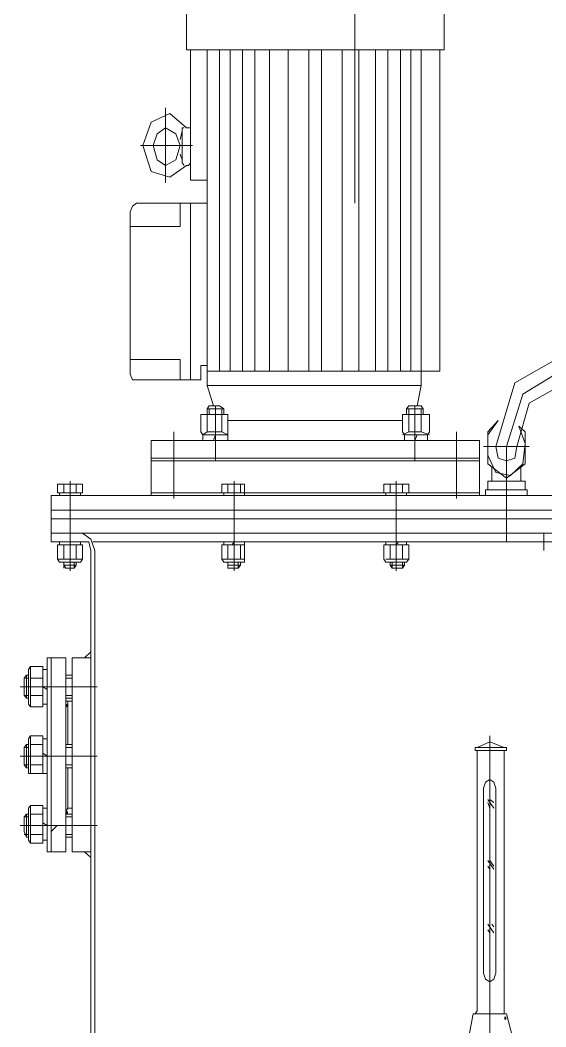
# Model space of a CAD drawing. Header units: inches. Extents: x 2435 to 7572, y 377 to 2555.
# Drawn here: x 6456.9 to 6627.6, y 1283.1 to 1609.9 of the extents above; entities that cross this region are included whole.
import ezdxf

# ---------------------------------------------------------------- set-up
doc = ezdxf.new("R2010")
doc.units = ezdxf.units.IN
doc.header["$MEASUREMENT"] = 0

msp = doc.modelspace()

# ---------------------------------------------------------------- hatches: boundary and pattern name
at = {"transparency": 33554559}
for points in [[(6472.45, 1386.92), (6471.77, 1386.92), (6471.77, 1387.86), (6472.45, 1387.86)], [(6472.45, 1352.14), (6471.77, 1352.14), (6471.77, 1353.08), (6472.45, 1353.08)], [(6614.75, 1285.41), (6614.07, 1285.41), (6614.07, 1286.35), (6614.75, 1286.35)]]:
    msp.add_hatch(color=256, dxfattribs=at).paths.add_polyline_path(points)
h = msp.add_hatch()
h.set_pattern_fill('ANSI31', color=256, scale=112.5)
h.set_pattern_definition([(45, (12552.945, -17108.636), (-9.943689, 9.943689), [])])
h.paths.add_polyline_path([(6471.77, 1348.38), (6467.05, 1348.38), (6467.05, 1339.92), (6471.77, 1339.92)])

# ---------------------------------------------------------------- linework, layer by layer
at = {"lineweight": 5}
for p, q in [((6565.51, 1775.08), (6565.51, 1550.45)), ((6510.89, 1600.27), (6510.89, 1646.32)), ((6594.51, 1646.32), (6594.51, 1600.27)), ((6594.51, 1600.27), (6510.89, 1600.27)), ((6512.24, 1557.97), (6512.24, 1600.27)), ((6517.63, 1600.27), (6517.63, 1491.24)), ((6521.68, 1495.94), (6521.68, 1600.27)), ((6525.05, 1495.94), (6525.05, 1600.27)), ((6529.1, 1495.94), (6529.1, 1600.27)), ((6533.14, 1495.94), (6533.14, 1600.27)), ((6537.86, 1495.94), (6537.86, 1600.27)), ((6543.93, 1495.94), (6543.93, 1600.27)), ((6550.68, 1495.94), (6550.68, 1600.27)), ((6554.72, 1495.94), (6554.72, 1600.27)), ((6561.47, 1495.94), (6561.47, 1600.27)), ((6566.86, 1495.94), (6566.86, 1600.27)), ((6572.26, 1495.94), (6572.26, 1600.27)), ((6576.3, 1495.94), (6576.3, 1600.27)), ((6580.35, 1495.94), (6580.35, 1600.27)), ((6583.72, 1495.94), (6583.72, 1600.27)), ((6587.1, 1600.27), (6587.1, 1491.24)), ((6593.16, 1495.94), (6593.16, 1600.27)), ((6499.42, 1576.77), (6505.49, 1579.59)), ((6504.14, 1581.47), (6504.14, 1557.03)), ((6505.49, 1579.59), (6510.89, 1574.89)), ((6496.73, 1569.25), (6499.42, 1576.77)), ((6500.1, 1569.25), (6501.45, 1573.01)), ((6501.45, 1573.01), (6504.14, 1574.89)), ((6504.14, 1574.89), (6507.52, 1573.01)), ((6507.52, 1573.01), (6508.86, 1569.25)), ((6509.54, 1573.95), (6508.86, 1571.13)), ((6509.54, 1563.61), (6509.54, 1574.89)), ((6509.54, 1574.89), (6510.21, 1574.89)), ((6509.54, 1574.89), (6509.54, 1574.89)), ((6510.89, 1574.89), (6511.56, 1574.89)), ((6510.89, 1574.89), (6510.89, 1574.89)), ((6511.56, 1574.89), (6512.24, 1574.89)), ((6512.24, 1574.89), (6512.24, 1563.61)), ((6512.91, 1569.25), (6496.05, 1569.25)), ((6499.42, 1560.79), (6496.73, 1569.25)), ((6501.45, 1564.55), (6500.1, 1569.25)), ((6508.86, 1569.25), (6507.52, 1564.55)), ((6509.54, 1564.55), (6508.86, 1566.43)), ((6504.14, 1562.67), (6501.45, 1564.55)), ((6507.52, 1564.55), (6504.14, 1562.67)), ((6510.89, 1562.67), (6505.49, 1558.91)), ((6510.21, 1562.67), (6509.54, 1563.61)), ((6509.54, 1563.61), (6509.54, 1563.61)), ((6511.56, 1562.67), (6510.89, 1562.67)), ((6512.24, 1563.61), (6511.56, 1562.67)), ((6505.49, 1558.91), (6499.42, 1560.79)), ((6517.63, 1557.97), (6512.24, 1557.97)), ((6492.68, 1547.63), (6493.35, 1549.51)), ((6493.35, 1549.51), (6494.7, 1550.45)), ((6494.7, 1550.45), (6517.63, 1550.45)), ((6508.86, 1542.93), (6508.86, 1550.45)), ((6512.24, 1493.12), (6512.24, 1550.45)), ((6492.68, 1495), (6492.68, 1547.63)), ((6492.68, 1542.93), (6508.86, 1542.93)), ((6632.28, 1500.64), (6617.44, 1492.18)), ((6492.68, 1499.7), (6508.86, 1499.7)), ((6508.86, 1499.7), (6508.86, 1493.12)), ((6517.63, 1497.82), (6515.61, 1497.82)), ((6515.61, 1497.82), (6515.61, 1493.12)), ((6493.35, 1493.12), (6492.68, 1495)), ((6517.63, 1495.94), (6593.16, 1495.94)), ((6620.14, 1488.42), (6632.28, 1495.94)), ((6494.7, 1493.12), (6493.35, 1493.12)), ((6515.61, 1493.12), (6494.7, 1493.12)), ((6517.63, 1491.24), (6587.1, 1491.24)), ((6517.63, 1491.24), (6519.65, 1484.66)), ((6587.1, 1491.24), (6585.75, 1484.66)), ((6617.44, 1492.18), (6611.37, 1471.5)), ((6622.16, 1485.6), (6632.28, 1491.24)), ((6614.75, 1471.5), (6620.14, 1488.42)), ((6517.63, 1483.72), (6518.31, 1484.66)), ((6518.31, 1484.66), (6521.68, 1484.66)), ((6520.33, 1466.8), (6520.33, 1484.66)), ((6521.68, 1484.66), (6523.03, 1483.72)), ((6583.05, 1484.66), (6582.37, 1483.72)), ((6587.1, 1484.66), (6583.05, 1484.66)), ((6585.07, 1466.8), (6585.07, 1484.66)), ((6587.77, 1483.72), (6587.1, 1484.66)), ((6618.12, 1471.5), (6622.16, 1485.6)), ((6515.61, 1481.84), (6515.61, 1476.2)), ((6524.38, 1481.84), (6515.61, 1481.84)), ((6516.28, 1481.84), (6517.63, 1481.84)), ((6517.63, 1481.84), (6517.63, 1483.72)), ((6523.03, 1483.72), (6517.63, 1483.72)), ((6517.63, 1476.2), (6517.63, 1481.84)), ((6517.63, 1481.84), (6522.35, 1481.84)), ((6518.31, 1481.84), (6518.31, 1483.72)), ((6522.35, 1481.84), (6522.35, 1483.72)), ((6522.35, 1476.2), (6522.35, 1481.84)), ((6522.35, 1481.84), (6524.38, 1481.84)), ((6523.03, 1483.72), (6523.03, 1481.84)), ((6524.38, 1475.26), (6524.38, 1481.84)), ((6581.03, 1481.84), (6581.03, 1476.2)), ((6589.79, 1481.84), (6581.03, 1481.84)), ((6581.03, 1481.84), (6583.05, 1481.84)), ((6587.77, 1483.72), (6582.37, 1483.72)), ((6582.37, 1483.72), (6582.37, 1481.84)), ((6583.05, 1481.84), (6583.05, 1483.72)), ((6583.05, 1476.2), (6583.05, 1481.84)), ((6583.05, 1481.84), (6587.1, 1481.84)), ((6587.1, 1481.84), (6587.1, 1483.72)), ((6587.1, 1481.84), (6587.1, 1476.2)), ((6587.1, 1481.84), (6589.79, 1481.84)), ((6587.77, 1481.84), (6587.77, 1483.72)), ((6589.79, 1476.2), (6589.79, 1481.84)), ((6524.38, 1479.96), (6581.03, 1479.96)), ((6612.05, 1479.96), (6608.68, 1476.2)), ((6608.68, 1475.26), (6612.05, 1479.96)), ((6620.82, 1476.2), (6618.79, 1478.08)), ((6618.79, 1478.08), (6620.82, 1472.44)), ((6506.84, 1454.59), (6506.84, 1476.2)), ((6515.61, 1476.2), (6516.28, 1475.26)), ((6517.63, 1476.2), (6516.28, 1475.26)), ((6516.28, 1475.26), (6524.38, 1475.26)), ((6516.28, 1473.38), (6516.28, 1475.26)), ((6516.28, 1475.26), (6524.38, 1475.26)), ((6522.35, 1476.2), (6517.63, 1476.2)), ((6520.33, 1475.26), (6519.65, 1473.38)), ((6520.33, 1473.38), (6520.33, 1475.26)), ((6524.38, 1475.26), (6522.35, 1476.2)), ((6524.38, 1475.26), (6524.38, 1473.38)), ((6581.03, 1476.2), (6581.7, 1475.26)), ((6583.05, 1476.2), (6581.03, 1475.26)), ((6581.7, 1475.26), (6589.12, 1475.26)), ((6581.7, 1473.38), (6581.7, 1475.26)), ((6581.7, 1475.26), (6589.12, 1475.26)), ((6587.1, 1476.2), (6583.05, 1476.2)), ((6585.07, 1475.26), (6585.07, 1473.38)), ((6585.07, 1473.38), (6585.75, 1475.26)), ((6589.79, 1475.26), (6587.1, 1476.2)), ((6589.12, 1475.26), (6589.79, 1476.2)), ((6589.12, 1475.26), (6589.12, 1473.38)), ((6598.56, 1454.59), (6598.56, 1476.2)), ((6608.68, 1476.2), (6608.68, 1465.86)), ((6608.68, 1468.68), (6608.68, 1475.26)), ((6620.82, 1465.86), (6620.82, 1476.2)), ((6499.42, 1467.74), (6499.42, 1473.38)), ((6499.42, 1473.38), (6605.98, 1473.38)), ((6524.38, 1473.38), (6516.28, 1473.38)), ((6589.12, 1473.38), (6581.7, 1473.38)), ((6605.98, 1473.38), (6605.98, 1467.74)), ((6622.16, 1471.5), (6607.33, 1471.5)), ((6611.37, 1471.5), (6612.05, 1467.74)), ((6614.75, 1440.49), (6614.75, 1471.5)), ((6617.44, 1467.74), (6618.12, 1471.5)), ((6620.82, 1472.44), (6620.14, 1465.86)), ((6605.98, 1467.74), (6499.42, 1467.74)), ((6499.42, 1466.8), (6499.42, 1467.74)), ((6499.42, 1467.74), (6605.98, 1467.74)), ((6605.98, 1467.74), (6605.98, 1466.8)), ((6611.37, 1463.05), (6608.68, 1468.68)), ((6612.05, 1467.74), (6614.75, 1466.8)), ((6614.75, 1466.8), (6617.44, 1467.74)), ((6499.42, 1456.47), (6499.42, 1466.8)), ((6499.42, 1466.8), (6605.98, 1466.8)), ((6605.98, 1466.8), (6499.42, 1466.8)), ((6605.98, 1466.8), (6605.98, 1456.47)), ((6608.68, 1465.86), (6614.75, 1461.17)), ((6610.03, 1460.23), (6610.03, 1464.92)), ((6614.75, 1461.17), (6620.82, 1465.86)), ((6620.14, 1465.86), (6616.09, 1462.11)), ((6619.47, 1464.92), (6619.47, 1460.23)), ((6616.09, 1462.11), (6611.37, 1463.05)), ((6469.07, 1456.47), (6469.07, 1459.29)), ((6469.07, 1459.29), (6477.17, 1459.29)), ((6469.07, 1459.29), (6477.17, 1459.29)), ((6471.1, 1459.29), (6471.1, 1456.47)), ((6473.12, 1460.23), (6473.12, 1431.09)), ((6475.14, 1459.29), (6475.14, 1456.47)), ((6477.17, 1459.29), (6477.17, 1456.47)), ((6522.35, 1456.47), (6522.35, 1459.29)), ((6522.35, 1459.29), (6529.77, 1459.29)), ((6522.35, 1459.29), (6529.77, 1459.29)), ((6524.38, 1459.29), (6524.38, 1456.47)), ((6526.4, 1460.23), (6526.4, 1431.09)), ((6528.42, 1459.29), (6528.42, 1456.47)), ((6529.77, 1459.29), (6529.77, 1456.47)), ((6574.96, 1456.47), (6574.96, 1459.29)), ((6574.96, 1459.29), (6583.05, 1459.29)), ((6575.63, 1459.29), (6583.05, 1459.29)), ((6576.98, 1459.29), (6576.98, 1456.47)), ((6579, 1460.23), (6579, 1431.09)), ((6581.03, 1459.29), (6581.03, 1456.47)), ((6583.05, 1459.29), (6583.05, 1456.47)), ((6608.68, 1458.35), (6608.68, 1460.23)), ((6608.68, 1460.23), (6609.35, 1460.23)), ((6608.68, 1457.41), (6608.68, 1458.35)), ((6609.35, 1460.23), (6620.14, 1460.23)), ((6619.47, 1460.23), (6610.03, 1460.23)), ((6620.14, 1460.23), (6620.82, 1460.23)), ((6620.82, 1460.23), (6620.82, 1458.35)), ((6620.82, 1458.35), (6620.82, 1457.41)), ((6467.05, 1450.83), (6467.05, 1455.53)), ((6467.05, 1455.53), (6638.35, 1455.53)), ((6477.17, 1456.47), (6469.07, 1456.47)), ((6469.75, 1456.47), (6469.75, 1455.53)), ((6469.75, 1455.53), (6476.49, 1455.53)), ((6476.49, 1455.53), (6476.49, 1456.47)), ((6499.42, 1455.53), (6499.42, 1456.47)), ((6499.42, 1456.47), (6605.98, 1456.47)), ((6605.98, 1456.47), (6499.42, 1456.47)), ((6605.98, 1455.53), (6499.42, 1455.53)), ((6529.77, 1456.47), (6522.35, 1456.47)), ((6523.03, 1456.47), (6523.03, 1455.53)), ((6523.03, 1455.53), (6529.77, 1455.53)), ((6529.77, 1455.53), (6529.77, 1456.47)), ((6583.05, 1456.47), (6574.96, 1456.47)), ((6575.63, 1456.47), (6575.63, 1455.53)), ((6575.63, 1455.53), (6582.37, 1455.53)), ((6582.37, 1455.53), (6582.37, 1456.47)), ((6605.98, 1456.47), (6605.98, 1455.53)), ((6608, 1455.53), (6608, 1457.41)), ((6608, 1457.41), (6621.49, 1457.41)), ((6621.49, 1455.53), (6608, 1455.53)), ((6620.82, 1457.41), (6608.68, 1457.41)), ((6621.49, 1457.41), (6621.49, 1455.53)), ((6638.35, 1450.83), (6467.05, 1450.83)), ((6467.05, 1448.01), (6467.05, 1450.83)), ((6467.05, 1450.83), (6752.32, 1450.83)), ((6752.32, 1448.01), (6467.05, 1448.01)), ((6467.05, 1443.31), (6467.05, 1448.01)), ((6467.05, 1448.01), (6752.32, 1448.01)), ((6467.05, 1440.49), (6467.05, 1443.31)), ((6467.05, 1443.31), (6477.17, 1443.31)), ((6752.32, 1443.31), (6467.05, 1443.31)), ((6477.17, 1443.31), (6479.86, 1441.43)), ((6479.86, 1441.43), (6481.21, 1437.67)), ((6626.89, 1437.67), (6626.89, 1443.31)), ((6477.17, 1440.49), (6467.05, 1440.49)), ((6469.07, 1439.55), (6477.17, 1439.55)), ((6469.07, 1434.85), (6469.07, 1439.55)), ((6469.07, 1439.55), (6477.17, 1439.55)), ((6469.75, 1439.55), (6469.75, 1440.49)), ((6469.75, 1440.49), (6476.49, 1440.49)), ((6476.49, 1439.55), (6469.75, 1439.55)), ((6471.1, 1439.55), (6471.1, 1434.85)), ((6473.12, 1439.55), (6473.12, 1440.49)), ((6473.12, 1440.49), (6473.12, 1439.55)), ((6475.14, 1439.55), (6475.14, 1434.85)), ((6476.49, 1440.49), (6476.49, 1439.55)), ((6479.19, 1440.49), (6477.17, 1440.49)), ((6477.17, 1439.55), (6477.17, 1434.85)), ((6479.86, 1437.67), (6479.19, 1440.49)), ((6738.84, 1440.49), (6480.54, 1440.49)), ((6522.35, 1439.55), (6529.77, 1439.55)), ((6522.35, 1434.85), (6522.35, 1439.55)), ((6522.35, 1439.55), (6529.77, 1439.55)), ((6523.03, 1439.55), (6523.03, 1440.49)), ((6523.03, 1440.49), (6529.77, 1440.49)), ((6529.77, 1439.55), (6523.03, 1439.55)), ((6524.38, 1439.55), (6524.38, 1434.85)), ((6526.4, 1440.49), (6525.72, 1439.55)), ((6526.4, 1439.55), (6526.4, 1440.49)), ((6528.42, 1439.55), (6528.42, 1434.85)), ((6529.77, 1440.49), (6529.77, 1439.55)), ((6529.77, 1439.55), (6529.77, 1433.91)), ((6574.96, 1434.85), (6574.96, 1439.55)), ((6574.96, 1439.55), (6583.05, 1439.55)), ((6575.63, 1439.55), (6575.63, 1440.49)), ((6575.63, 1440.49), (6582.37, 1440.49)), ((6575.63, 1439.55), (6583.05, 1439.55)), ((6582.37, 1439.55), (6575.63, 1439.55)), ((6576.98, 1434.85), (6576.98, 1439.55)), ((6579, 1440.49), (6579, 1439.55)), ((6579, 1439.55), (6579.68, 1440.49)), ((6581.03, 1439.55), (6581.03, 1434.85)), ((6582.37, 1440.49), (6582.37, 1439.55)), ((6583.05, 1439.55), (6583.05, 1434.85)), ((6469.75, 1433.91), (6469.07, 1434.85)), ((6471.1, 1434.85), (6469.07, 1434.85)), ((6475.14, 1434.85), (6471.1, 1434.85)), ((6477.17, 1434.85), (6475.14, 1434.85)), ((6477.17, 1434.85), (6476.49, 1433.91)), ((6479.86, 1226.2), (6479.86, 1437.67)), ((6481.21, 1437.67), (6481.21, 1226.2)), ((6523.03, 1433.91), (6522.35, 1434.85)), ((6524.38, 1434.85), (6522.35, 1434.85)), ((6528.42, 1434.85), (6524.38, 1434.85)), ((6529.77, 1434.85), (6528.42, 1434.85)), ((6575.63, 1433.91), (6574.96, 1434.85)), ((6576.98, 1434.85), (6575.63, 1434.85)), ((6581.03, 1434.85), (6576.98, 1434.85)), ((6583.05, 1434.85), (6581.03, 1434.85)), ((6583.05, 1434.85), (6582.37, 1433.91)), ((6476.49, 1433.91), (6469.75, 1433.91)), ((6471.1, 1433.91), (6471.1, 1432.03)), ((6471.1, 1433.91), (6471.1, 1432.97)), ((6471.1, 1432.97), (6475.14, 1432.97)), ((6471.1, 1432.97), (6471.77, 1432.03)), ((6471.77, 1432.03), (6474.47, 1432.03)), ((6474.47, 1432.03), (6474.47, 1433.91)), ((6474.47, 1432.03), (6475.14, 1432.97)), ((6475.14, 1432.97), (6475.14, 1433.91)), ((6529.77, 1433.91), (6523.03, 1433.91)), ((6524.38, 1433.91), (6524.38, 1432.03)), ((6524.38, 1433.91), (6524.38, 1432.03)), ((6524.38, 1432.97), (6528.42, 1432.97)), ((6524.38, 1432.03), (6527.75, 1432.03)), ((6527.75, 1432.03), (6527.75, 1433.91)), ((6527.75, 1432.03), (6528.42, 1432.97)), ((6528.42, 1432.97), (6528.42, 1433.91)), ((6582.37, 1433.91), (6575.63, 1433.91)), ((6576.98, 1433.91), (6576.98, 1432.97)), ((6576.98, 1432.97), (6581.7, 1432.97)), ((6576.98, 1432.97), (6577.65, 1432.03)), ((6577.65, 1433.91), (6577.65, 1432.03)), ((6577.65, 1432.03), (6581.03, 1432.03)), ((6581.03, 1432.03), (6581.03, 1433.91)), ((6581.03, 1432.03), (6581.7, 1432.97)), ((6581.7, 1432.97), (6581.7, 1433.91)), ((6465.7, 1339.92), (6465.7, 1402.89)), ((6465.7, 1402.89), (6471.77, 1402.89)), ((6467.05, 1402.89), (6467.05, 1339.92)), ((6471.77, 1402.89), (6471.77, 1339.92)), ((6473.8, 1339.92), (6473.8, 1402.89)), ((6473.8, 1402.89), (6479.86, 1402.89)), ((6479.86, 1404.77), (6477.84, 1402.89)), ((6477.84, 1402.89), (6479.86, 1402.89)), ((6479.86, 1402.89), (6479.86, 1404.77)), ((6479.86, 1402.89), (6479.86, 1339.92)), ((6460.31, 1400.07), (6459.63, 1399.13)), ((6459.63, 1399.13), (6459.63, 1387.86)), ((6464.35, 1400.07), (6460.31, 1400.07)), ((6460.31, 1396.31), (6460.31, 1400.07)), ((6464.35, 1386.92), (6464.35, 1400.07)), ((6464.35, 1400.07), (6464.35, 1386.92)), ((6464.35, 1387.86), (6464.35, 1399.13)), ((6464.35, 1399.13), (6465.7, 1399.13)), ((6465.7, 1399.13), (6465.7, 1387.86)), ((6458.96, 1397.25), (6458.28, 1396.31)), ((6459.63, 1396.31), (6458.28, 1396.31)), ((6458.28, 1396.31), (6458.28, 1390.67)), ((6459.63, 1397.25), (6458.96, 1397.25)), ((6458.96, 1397.25), (6458.96, 1389.74)), ((6460.31, 1390.67), (6460.31, 1396.31)), ((6460.31, 1396.31), (6464.35, 1396.31)), ((6473.8, 1397.25), (6471.77, 1397.25)), ((6473.8, 1396.31), (6471.77, 1396.31)), ((6456.94, 1393.49), (6481.89, 1393.49)), ((6465.7, 1393.49), (6464.35, 1393.49)), ((6464.35, 1393.49), (6465.7, 1392.55)), ((6459.63, 1390.67), (6458.28, 1390.67)), ((6458.28, 1390.67), (6458.96, 1389.74)), ((6458.96, 1389.74), (6459.63, 1389.74)), ((6464.35, 1390.67), (6460.31, 1390.67)), ((6460.31, 1386.92), (6460.31, 1390.67)), ((6473.8, 1390.67), (6471.77, 1390.67)), ((6473.8, 1389.74), (6471.77, 1389.74)), ((6471.77, 1389.74), (6471.77, 1388.8)), ((6459.63, 1387.86), (6460.31, 1386.92)), ((6460.31, 1386.92), (6464.35, 1386.92)), ((6465.7, 1387.86), (6464.35, 1387.86)), ((6471.77, 1388.8), (6472.45, 1388.8)), ((6472.45, 1388.8), (6473.8, 1388.8)), ((6472.45, 1388.8), (6472.45, 1374.7)), ((6460.31, 1377.52), (6459.63, 1376.58)), ((6459.63, 1376.58), (6459.63, 1365.3)), ((6464.35, 1377.52), (6460.31, 1377.52)), ((6460.31, 1374.7), (6460.31, 1377.52)), ((6464.35, 1365.3), (6464.35, 1377.52)), ((6464.35, 1377.52), (6464.35, 1365.3)), ((6464.35, 1365.3), (6464.35, 1376.58)), ((6464.35, 1376.58), (6465.7, 1376.58)), ((6465.7, 1376.58), (6465.7, 1365.3)), ((6609.35, 1377.52), (6609.35, 1268.49)), ((6458.96, 1374.7), (6458.28, 1373.76)), ((6458.28, 1373.76), (6458.28, 1368.12)), ((6459.63, 1373.76), (6458.28, 1373.76)), ((6459.63, 1374.7), (6458.96, 1374.7)), ((6458.96, 1374.7), (6458.96, 1367.18)), ((6460.31, 1368.12), (6460.31, 1374.7)), ((6464.35, 1374.7), (6460.31, 1374.7)), ((6473.8, 1374.7), (6471.77, 1374.7)), ((6473.8, 1373.76), (6471.77, 1373.76)), ((6604.63, 1372.82), (6604.63, 1373.76)), ((6604.63, 1373.76), (6614.75, 1373.76)), ((6614.75, 1372.82), (6604.63, 1372.82)), ((6605.3, 1373.76), (6609.35, 1375.64)), ((6614.07, 1372.82), (6605.3, 1372.82)), ((6605.3, 1372.82), (6605.3, 1288.23)), ((6609.35, 1375.64), (6614.07, 1373.76)), ((6614.07, 1288.23), (6614.07, 1372.82)), ((6614.75, 1373.76), (6614.75, 1372.82)), ((6456.94, 1370.94), (6481.89, 1370.94)), ((6465.7, 1370.94), (6464.35, 1371.88)), ((6464.35, 1370.94), (6465.7, 1370.94)), ((6458.28, 1368.12), (6458.96, 1367.18)), ((6459.63, 1368.12), (6458.28, 1368.12)), ((6458.96, 1367.18), (6459.63, 1367.18)), ((6460.31, 1365.3), (6460.31, 1368.12)), ((6464.35, 1368.12), (6460.31, 1368.12)), ((6473.8, 1368.12), (6471.77, 1368.12)), ((6471.77, 1367.18), (6473.8, 1367.18)), ((6472.45, 1367.18), (6472.45, 1354.02)), ((6459.63, 1365.3), (6460.31, 1365.3)), ((6460.31, 1365.3), (6464.35, 1365.3)), ((6465.7, 1365.3), (6464.35, 1365.3)), ((6608, 1362.48), (6609.35, 1363.42)), ((6609.35, 1363.42), (6610.7, 1362.48)), ((6607.33, 1360.6), (6608, 1362.48)), ((6607.33, 1300.45), (6607.33, 1360.6)), ((6610.7, 1362.48), (6611.37, 1360.6)), ((6611.37, 1360.6), (6611.37, 1300.45)), ((6610.7, 1354.02), (6608.68, 1356.84)), ((6610.7, 1355.9), (6609.35, 1356.84)), ((6460.31, 1354.96), (6459.63, 1354.02)), ((6459.63, 1354.02), (6459.63, 1343.68)), ((6464.35, 1354.96), (6460.31, 1354.96)), ((6460.31, 1352.14), (6460.31, 1354.96)), ((6464.35, 1342.74), (6464.35, 1354.96)), ((6464.35, 1354.96), (6464.35, 1342.74)), ((6464.35, 1343.68), (6464.35, 1354.02)), ((6464.35, 1354.02), (6465.7, 1354.02)), ((6465.7, 1354.02), (6465.7, 1343.68)), ((6471.77, 1353.08), (6472.45, 1354.02)), ((6472.45, 1354.02), (6473.8, 1354.02)), ((6609.35, 1354.02), (6608.68, 1355.9)), ((6458.96, 1352.14), (6458.28, 1351.2)), ((6458.28, 1351.2), (6458.28, 1346.5)), ((6459.63, 1351.2), (6458.28, 1351.2)), ((6459.63, 1352.14), (6458.96, 1352.14)), ((6458.96, 1352.14), (6458.96, 1344.62)), ((6460.31, 1345.56), (6460.31, 1352.14)), ((6464.35, 1352.14), (6460.31, 1352.14)), ((6471.77, 1352.14), (6471.77, 1353.08)), ((6473.8, 1352.14), (6471.77, 1352.14)), ((6473.8, 1351.2), (6471.77, 1351.2)), ((6456.94, 1348.38), (6481.89, 1348.38)), ((6465.7, 1348.38), (6464.35, 1349.32)), ((6464.35, 1348.38), (6465.7, 1348.38)), ((6458.28, 1346.5), (6458.96, 1344.62)), ((6459.63, 1345.56), (6458.28, 1345.56)), ((6458.96, 1344.62), (6459.63, 1344.62)), ((6459.63, 1343.68), (6460.31, 1342.74)), ((6460.31, 1342.74), (6460.31, 1345.56)), ((6464.35, 1345.56), (6460.31, 1345.56)), ((6465.7, 1343.68), (6464.35, 1343.68)), ((6473.8, 1345.56), (6471.77, 1345.56)), ((6471.77, 1344.62), (6473.8, 1344.62)), ((6460.31, 1342.74), (6464.35, 1342.74)), ((6471.77, 1339.92), (6465.7, 1339.92)), ((6479.86, 1339.92), (6473.8, 1339.92)), ((6479.86, 1338.04), (6477.84, 1339.92)), ((6477.84, 1339.92), (6479.86, 1339.92)), ((6479.86, 1339.92), (6479.86, 1338.04)), ((6610.7, 1334.28), (6608.68, 1337.1)), ((6610.7, 1335.22), (6609.35, 1337.1)), ((6609.35, 1334.28), (6608.68, 1335.22)), ((6610.7, 1313.61), (6608.68, 1316.42)), ((6609.35, 1313.61), (6608.68, 1314.55)), ((6610.7, 1315.49), (6610.03, 1316.42)), ((6608, 1298.57), (6607.33, 1300.45)), ((6609.35, 1297.63), (6608, 1298.57)), ((6610.7, 1298.57), (6609.35, 1297.63)), ((6611.37, 1300.45), (6610.7, 1298.57)), ((6605.3, 1288.23), (6604.63, 1287.29)), ((6614.07, 1287.29), (6614.07, 1288.23)), ((6602.61, 1279.77), (6603.96, 1287.29)), ((6603.96, 1287.29), (6614.75, 1287.29)), ((6604.63, 1287.29), (6603.96, 1287.29)), ((6603.96, 1287.29), (6614.75, 1287.29)), ((6614.75, 1287.29), (6614.07, 1287.29)), ((6614.75, 1287.29), (6616.77, 1279.77))]:
    msp.add_line(p, q, dxfattribs=at)

doc.saveas('drawing.dxf')
